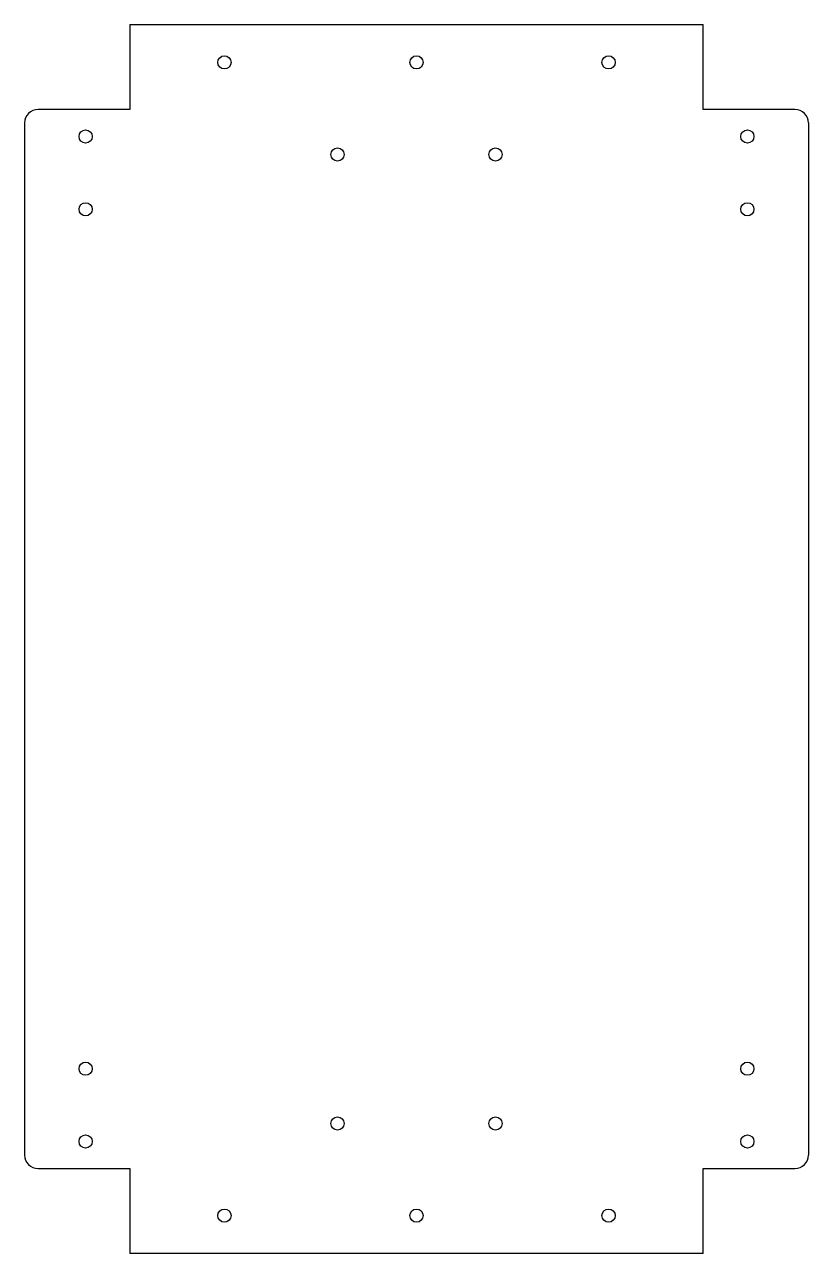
# Model space of a CAD drawing. Header units: millimetres. Extents: x -145 to 145, y -228 to 228.
import ezdxf

# ---------------------------------------------------------------- set-up
doc = ezdxf.new("R2010")
doc.units = ezdxf.units.MM

msp = doc.modelspace()

# ---------------------------------------------------------------- linework, layer by layer
at = {"color": 7, "linetype": 'Continuous', "lineweight": 25}
for p, q in [((-106.2, 227.64), (-106.2, 196.2)), ((-106.2, 227.64), (106.2, 227.64)), ((106.2, 196.2), (106.2, 227.64)), ((-106.2, 196.2), (-140.28, 196.2)), ((140.28, 196.2), (106.2, 196.2)), ((-145.28, 191.2), (-145.28, -191.2)), ((145.28, 191.2), (145.28, -191.2)), ((-140.28, -196.2), (-106.2, -196.2)), ((-106.2, -196.2), (-106.2, -227.64)), ((106.2, -196.2), (140.28, -196.2)), ((106.2, -227.64), (106.2, -196.2)), ((106.2, -227.64), (-106.2, -227.64))]:
    msp.add_line(p, q, dxfattribs=at)
for centre in [(-71.2, 213.64), (0, 213.64), (71.2, 213.64), (-122.64, 186.2), (122.64, 186.2), (-29.3, 179.5), (29.3, 179.5), (-122.64, 159.2), (122.64, 159.2), (-122.64, -159.2), (122.64, -159.2), (-29.3, -179.5), (29.3, -179.5), (-122.64, -186.2), (122.64, -186.2), (-71.2, -213.64), (0, -213.64), (71.2, -213.64)]:
    msp.add_circle(centre, 2.45, dxfattribs=at)
for centre, start, end in [((-140.28, 191.2), 90, 180), ((140.28, 191.2), 0, 90), ((-140.28, -191.2), 180, 270), ((140.28, -191.2), 270, 0)]:
    msp.add_arc(centre, 5, start, end, dxfattribs=at)

doc.saveas('drawing.dxf')
